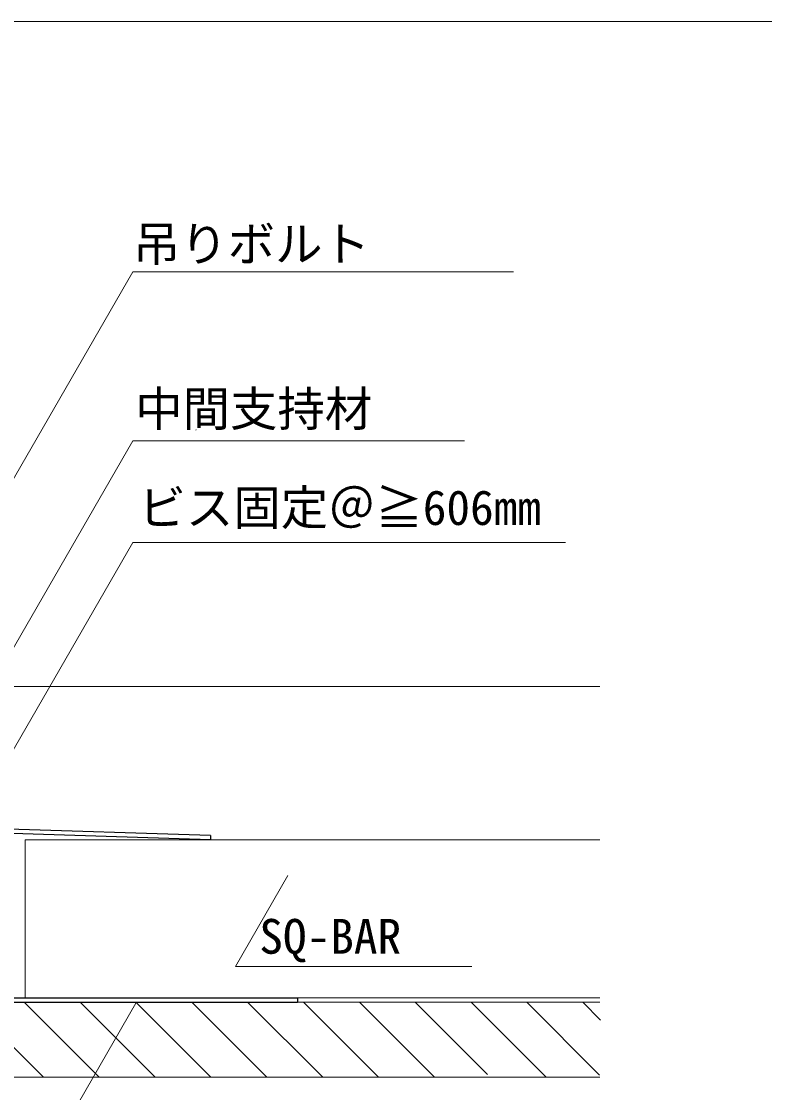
# Model space of a CAD drawing. Units: millimetres on the paper, enlarged 20 times, with parts at other scales. Extents: x -3900 to 3900, y -2694 to 2650.
# Drawn here: x 1233 to 1861, y -27 to 877 of the extents above; entities that cross this region are included whole.
import ezdxf
from ezdxf.enums import TextEntityAlignment as Align

# ---------------------------------------------------------------- set-up
doc = ezdxf.new("R2010")
doc.units = ezdxf.units.MM
doc.header["$LTSCALE"] = 20
for name, color, linetype, lineweight in [('2-2_野縁受け', 3, 'Continuous', 18), ('2-3_野縁', 2, 'Continuous', 25), ('2-6_文字', 7, 'Continuous', 18), ('2-9_躯体他', 4, 'Continuous', 9), ('2-D_パネル', 4, 'Continuous', 9), ('F-3_野縁', 3, 'Continuous', 18)]:
    doc.layers.add(name, color=color, linetype=linetype, lineweight=lineweight)
doc.styles.add('ＭＳ ゴシック', font='')
doc.styles.get('ＭＳ ゴシック').set_extended_font_data('MS Gothic')

msp = doc.modelspace()

# ---------------------------------------------------------------- linework, layer by layer
at = {"layer": '2-2_野縁受け'}
for p, q in [((1236.7, 185.74), (1721.75, 185.74)), ((1236.7, 52.4), (1236.7, 185.74)), ((1236.7, 52.4), (1721.75, 52.4))]:
    msp.add_line(p, q, dxfattribs=at)
at = {"layer": '2-3_野縁'}
for p, q in [((1393.16, 189.4), (1207.96, 195.4)), ((1207.7, 48.74), (1466.37, 48.74))]:
    msp.add_line(p, q, dxfattribs=at)
for points in [[(1393.16, 189.4), (1393.04, 185.74), (1207.85, 191.73)], [(1207.7, 52.4), (1466.37, 52.4), (1466.37, 48.74)]]:
    msp.add_lwpolyline(points, dxfattribs=at)
at = {"layer": '2-6_文字'}
for p, q in [((1096.76, 265.63), (1327.55, 665.36)), ((1327.55, 665.36), (1648.84, 665.36)), ((1380.66, 531.75), (1381, 532.34)), ((1151.4, 217.53), (1327.55, 522.63)), ((1327.55, 522.63), (1607.48, 522.63)), ((1147.31, 124.7), (1327.55, 436.89)), ((1327.55, 436.89), (1692.56, 436.89)), ((1413.99, 79.01), (1458.3, 155.76)), ((1413.99, 79.01), (1613.53, 79.01)), ((1330.08, 48.01), (1230.18, -125.03))]:
    msp.add_line(p, q, dxfattribs=at)
at = {"layer": '2-9_躯体他'}
msp.add_line((105.72, 315.4), (1721.75, 315.4), dxfattribs=at)
at = {"layer": '2-D_パネル'}
for p, q in [((105.72, 48.74), (1721.75, 48.74)), ((1188.69, 48.74), (1252.02, -14.6)), ((1235.83, 48.74), (1299.16, -14.6)), ((1282.97, 48.74), (1346.3, -14.6)), ((1330.11, 48.74), (1393.44, -14.6)), ((1377.25, 48.74), (1440.58, -14.6)), ((1424.39, 48.74), (1487.72, -14.6)), ((1471.53, 48.74), (1534.86, -14.6)), ((1518.67, 48.74), (1582.01, -14.6)), ((1565.81, 48.74), (1626.72, -12.17)), ((1612.95, 48.74), (1676.29, -14.6)), ((1660.09, 48.74), (1721.48, -12.65)), ((1707.23, 48.74), (1722.22, 33.75)), ((105.72, -14.6), (1721.75, -14.6))]:
    msp.add_line(p, q, dxfattribs=at)
at = {"layer": 'F-3_野縁'}
msp.add_line((40, 876.67), (3820, 876.67), dxfattribs=at)

# ---------------------------------------------------------------- texts
at = {"layer": '2-6_文字', "style": 'ＭＳ ゴシック'}
for s, p in [('吊りボルト', (1327.55, 665.36)), ('中間支持材', (1329.53, 526.19)), ('ビス固定＠≧606mm', (1332.27, 442.83)), ('SQ-BAR', (1434.24, 80.94))]:
    msp.add_text(s, height=29.33, dxfattribs=at).set_placement(p, align=Align.BOTTOM_LEFT)

doc.saveas('drawing.dxf')
